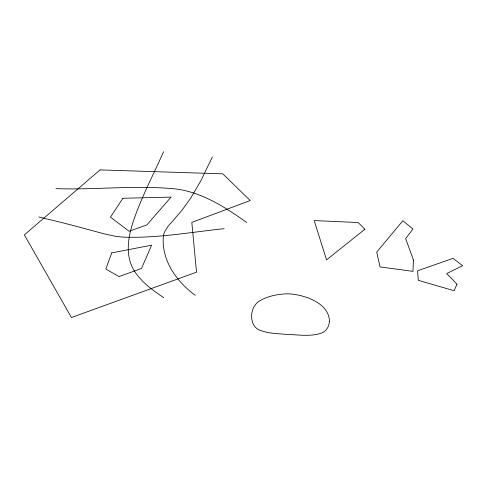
<?xml version="1.0" encoding="UTF-8"?>
<svg xmlns="http://www.w3.org/2000/svg" width="487" height="487" viewBox="0 0 487 487"><rect width="100%" height="100%" fill="white"/><g stroke="black" fill="none" stroke-linecap="round" stroke-linejoin="round"><path stroke-width="0.73" d="M212.314 157.015L200.875 180.774L190.727 198.057L182.01 210.232L168.003 226.412L164.953 231.191A50.076 28.91 0 0 0 163.425 235.617C160.984 259.863 176.379 281.523 195.275 295.317M163.522 151.749C152.729 176.464 139.617 200.37 131.77 226.278C128.087 239.007 126.249 253.216 131.66 265.744A97.631 56.37 0 0 0 135.471 272.641C142.746 283.099 153.271 290.69 163.742 297.667M224.142 228.671C190.557 232.208 156.93 238.435 123.041 237.114A54.897 31.698 0 0 1 113.629 235.933L103.786 233.748L80.264 227.399A903.982 521.912 0 0 0 58.209 221.676L38.802 216.958M55.987 188.646C95.945 190.052 136.056 184.92 175.898 188.974C202.409 192.377 225.384 207.383 246.726 222.468M413.463 260.113L412.958 271.356L380.024 266.919L376.725 252.102L402.846 220.739L412.988 229.036L405.653 238.551L413.463 260.113M329.358 321.365C329.261 325.109 327.666 328.883 324.671 331.221A14.896 8.602 0 0 1 320.811 333.333C309.562 336.834 297.594 334.666 286.052 334.374C277.091 333.54 267.753 333.51 259.321 330.028A16.375 9.454 0 0 1 256.643 328.402C253.07 325.724 251.724 321.091 251.621 316.8A67.821 39.155 0 0 1 251.816 313.226L253.38 307.699L256.436 303.358A25.263 14.586 0 0 1 258.962 301.289C267.071 296.339 276.719 294.258 286.125 293.868A31.661 18.281 0 0 1 291.914 294.057L300.108 295.39L308.441 298.007A50.484 29.147 0 0 1 316.203 301.788C323.246 305.769 329.638 312.806 329.358 321.365M111.736 252.905L105.813 269.043L119.065 276.586L141.516 268.471L151.597 245.162L111.736 252.905M456.958 284.183L454.14 290.721L418.29 280.342L417.572 270.79L453.001 258.366L462.65 265.665L446.689 273.56L456.958 284.183M122.919 198.276L110.458 217.141L129.098 231.264L146.861 224.897L171.059 197.101L122.919 198.276M100.066 169.896L24.35 234.874L71.431 317.524L196.529 272.16L191.817 222.401L250.208 200.534L222.809 173.847L100.066 169.896M364.86 229.249L326.576 259.845L314.158 220.574L358.176 222.535L364.86 229.249"/></g></svg>
